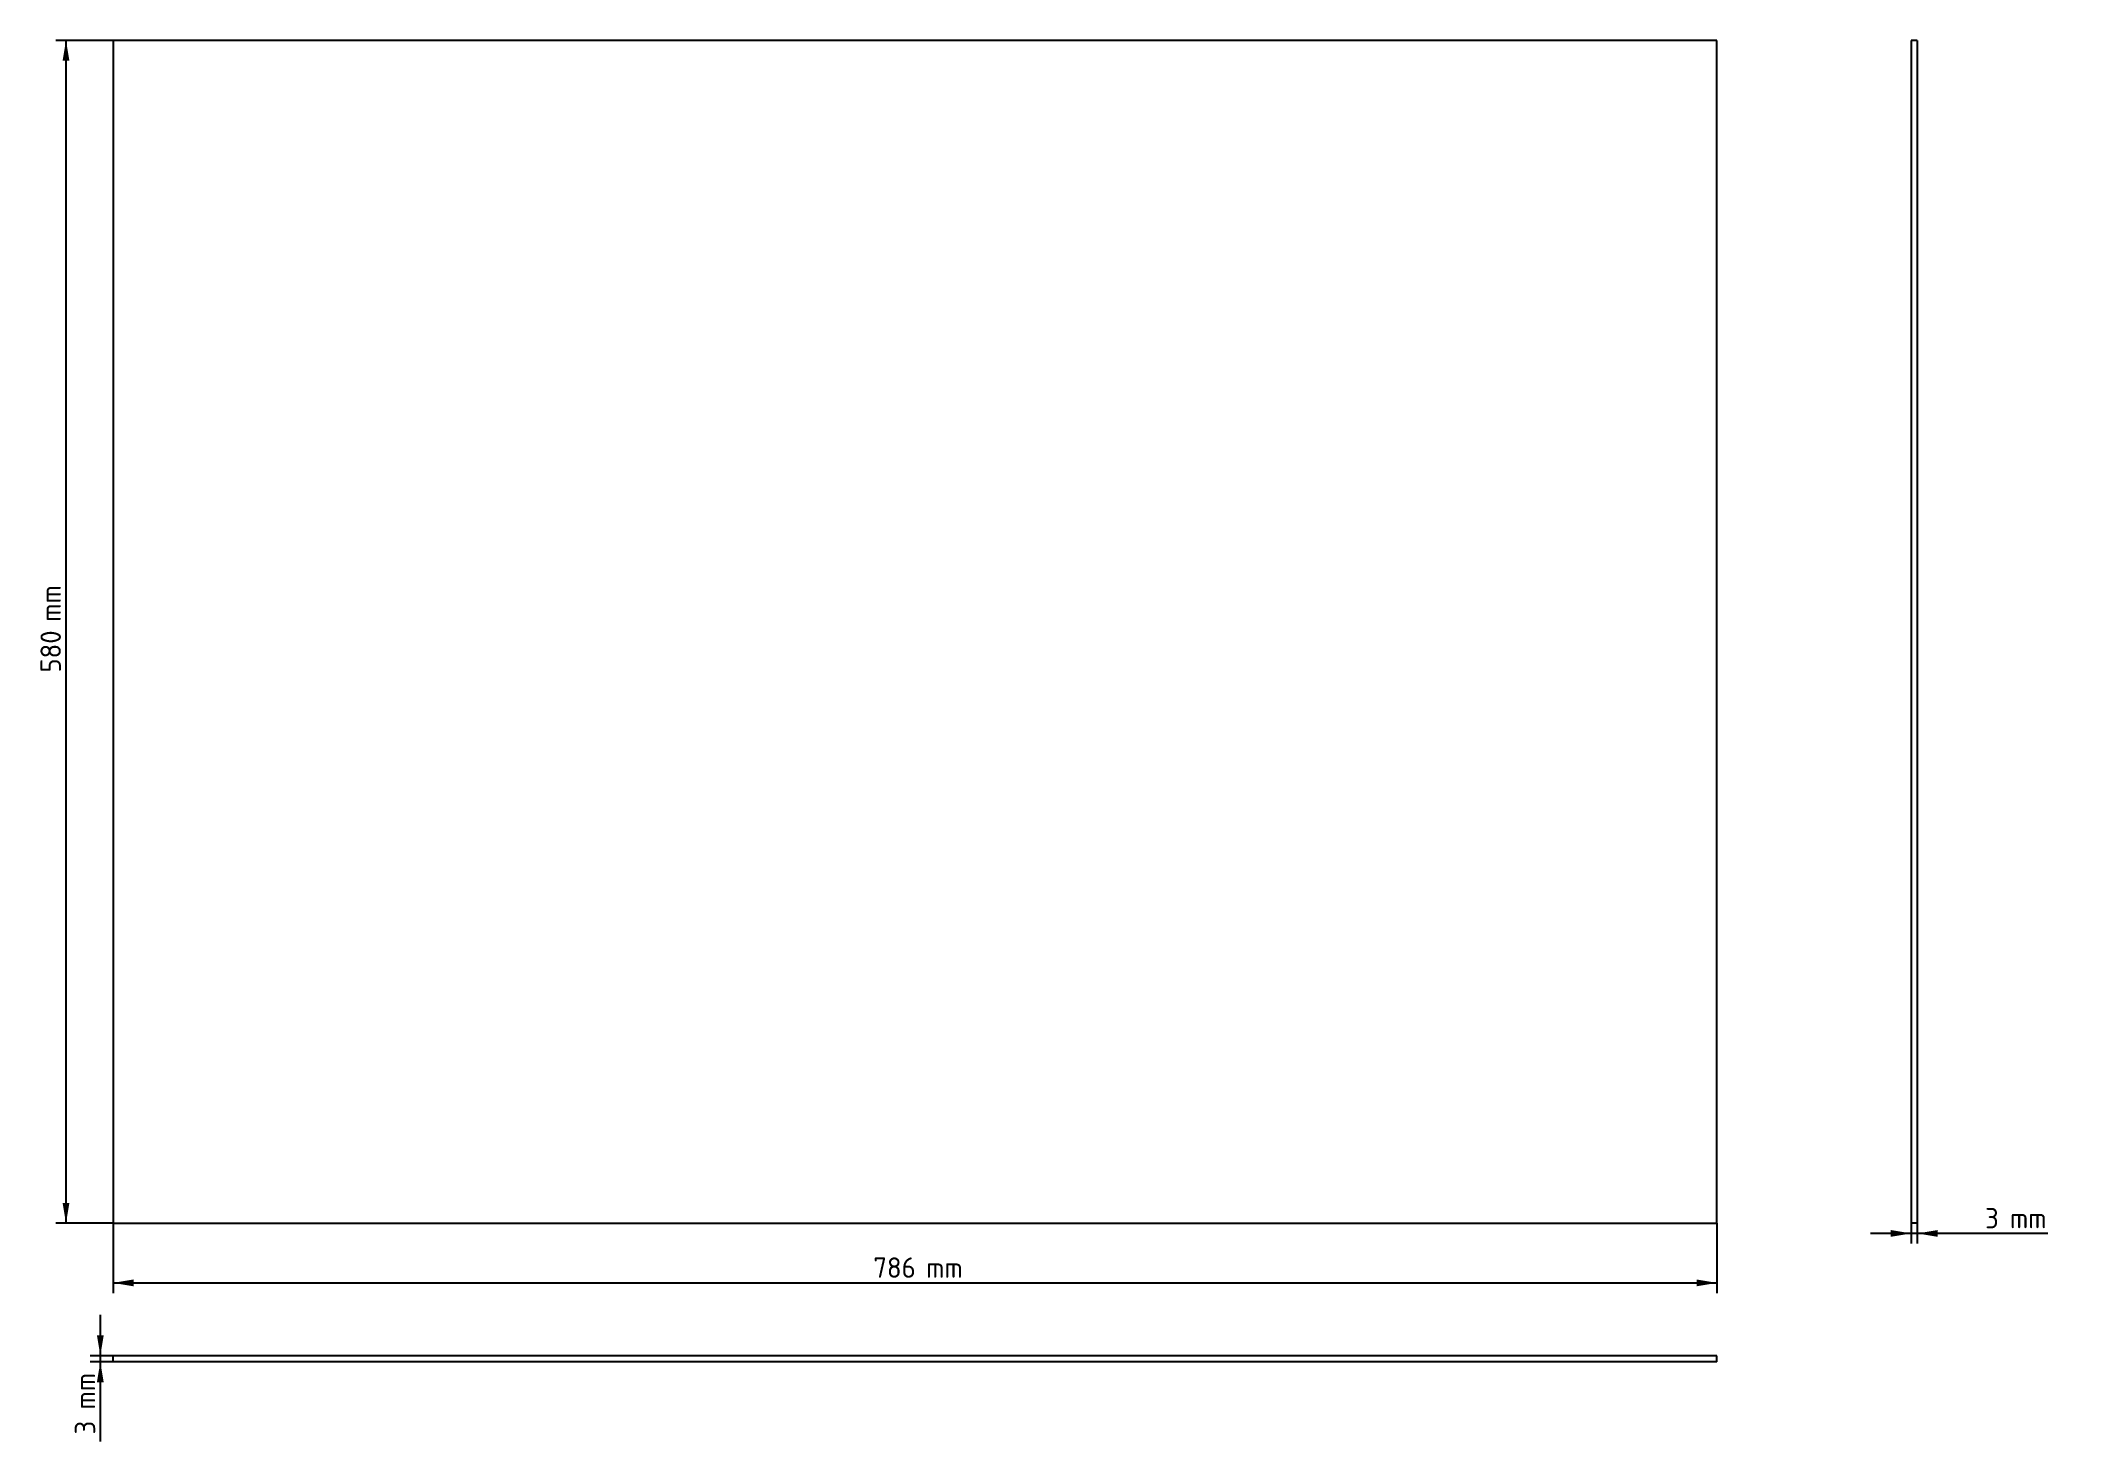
# Model space of a CAD drawing. Header units: millimetres. Extents: x 60 to 1050, y 75 to 762.
import ezdxf
from ezdxf.enums import TextEntityAlignment as Align

# ---------------------------------------------------------------- set-up
doc = ezdxf.new("R2010")
doc.units = ezdxf.units.MM
doc.layers.add('기본값', color=7, linetype='Continuous')
doc.layers.add('아크릴_판_실험실_윗면', color=7, linetype='Continuous')
doc.styles.add('SEACAD_Solid_Edge_ISO', font='seiso.ttf')
doc.dimstyles.new('ISO_(mm)', dxfattribs={"dimtxt": 10, "dimasz": 10, "dimexe": 5, "dimexo": 0, "dimgap": 2.5, "dimtad": 1, "dimtxsty": 'SEACAD_Solid_Edge_ISO', "dimblk1": '_SE_FILLED', "dimblk2": '_SE_FILLED', "dimsah": 1, "dimcen": 5, "dimadec": 0, "dimazin": 0, "dimtfac": 0.5, "dimtmove": 0, "dimatfit": 3, "dimfxl": 1, "dimarcsym": 0})

# ---------------------------------------------------------------- blocks, each defined once
blk = doc.blocks.new('SE')
at = {"layer": '아크릴_판_실험실_윗면', "color": 7, "linetype": 'Continuous'}
for p, q in [((881.46, 761.56), (95.46, 761.56)), ((95.46, 761.56), (95.46, 181.56)), ((881.46, 181.56), (881.46, 761.56)), ((95.46, 181.56), (881.46, 181.56))]:
    blk.add_line(p, q, dxfattribs=at)
blk = doc.blocks.new('SE1')
at = {"layer": '아크릴_판_실험실_윗면', "color": 7, "linetype": 'Continuous'}
for p, q in [((881.46, 116.63), (95.46, 116.63)), ((95.46, 113.63), (95.46, 116.63)), ((881.46, 113.63), (95.46, 113.63)), ((881.46, 113.63), (881.46, 116.63))]:
    blk.add_line(p, q, dxfattribs=at)
blk = doc.blocks.new('SE2')
at = {"layer": '아크릴_판_실험실_윗면', "color": 7, "linetype": 'Continuous'}
for p, q in [((976.64, 761.56), (976.64, 181.56)), ((979.64, 761.56), (976.64, 761.56)), ((979.64, 761.56), (979.64, 181.56)), ((979.64, 181.56), (976.64, 181.56))]:
    blk.add_line(p, q, dxfattribs=at)
blk = doc.blocks.new('DMBLK97')
at = {"layer": '기본값', "linetype": 'Continuous'}
for points in [[(105.46, 150.67), (105.46, 154.01), (95.46, 152.34)], [(871.46, 150.67), (881.46, 152.34), (871.46, 154.01)]]:
    blk.add_hatch(color=7, dxfattribs=at).paths.add_polyline_path(points)
at = {"layer": '기본값', "color": 7, "linetype": 'Continuous'}
for p, q in [((95.46, 181.56), (95.46, 147.34)), ((881.46, 181.56), (881.46, 147.34)), ((95.46, 152.34), (881.46, 152.34))]:
    blk.add_line(p, q, dxfattribs=at)
at = {"layer": '기본값', "color": 7, "linetype": 'Continuous', "style": 'SEACAD_Solid_Edge_ISO'}
for s, p in [('786', (468.02, 164.84)), ('mm', (493.89, 164.84))]:
    blk.add_text(s, height=10, dxfattribs=at).set_placement(p, align=Align.TOP_LEFT)
blk = doc.blocks.new('_SE_FILLED')
at = {"color": 0}
blk.add_line((0, 0), (-1, 0), dxfattribs=at)
blk.add_solid([(0, 0), (-1, -0.1665), (-1, 0.1665), (0, 0)], dxfattribs=at)
blk = doc.blocks.new('DMBLK98')
at = {"layer": '기본값', "linetype": 'Continuous'}
for points in [[(70.7, 751.56), (74.04, 751.56), (72.37, 761.56)], [(70.7, 191.56), (72.37, 181.56), (74.04, 191.56)]]:
    blk.add_hatch(color=7, dxfattribs=at).paths.add_polyline_path(points)
at = {"layer": '기본값', "color": 7, "linetype": 'Continuous'}
for p, q in [((95.46, 761.56), (67.37, 761.56)), ((72.37, 761.56), (72.37, 181.56)), ((95.46, 181.56), (67.37, 181.56))]:
    blk.add_line(p, q, dxfattribs=at)
at = {"layer": '기본값', "color": 7, "linetype": 'Continuous', "style": 'SEACAD_Solid_Edge_ISO'}
for s, p in [('mm', (59.87, 476.54)), ('580', (59.87, 451.59))]:
    blk.add_text(s, height=10, rotation=90, dxfattribs=at).set_placement(p, align=Align.TOP_LEFT)
blk = doc.blocks.new('DMBLK99')
at = {"layer": '기본값', "linetype": 'Continuous'}
for points in [[(87.53, 126.63), (89.2, 116.63), (90.86, 126.63)], [(87.53, 103.63), (90.86, 103.63), (89.2, 113.63)]]:
    blk.add_hatch(color=7, dxfattribs=at).paths.add_polyline_path(points)
at = {"layer": '기본값', "color": 7, "linetype": 'Continuous'}
for p, q in [((89.2, 74.52), (89.2, 136.63)), ((95.46, 116.63), (84.2, 116.63)), ((95.46, 113.63), (84.2, 113.63))]:
    blk.add_line(p, q, dxfattribs=at)
at = {"layer": '기본값', "color": 7, "linetype": 'Continuous', "style": 'SEACAD_Solid_Edge_ISO'}
for s, p in [('mm', (76.7, 90.25)), ('3', (76.7, 78.02))]:
    blk.add_text(s, height=10, rotation=90, dxfattribs=at).set_placement(p, align=Align.TOP_LEFT)
blk = doc.blocks.new('DMBLK100')
at = {"layer": '기본값', "linetype": 'Continuous'}
for points in [[(966.64, 174.92), (976.64, 176.59), (966.64, 178.26)], [(989.64, 174.92), (989.64, 178.26), (979.64, 176.59)]]:
    blk.add_hatch(color=7, dxfattribs=at).paths.add_polyline_path(points)
at = {"layer": '기본값', "color": 7, "linetype": 'Continuous'}
for p, q in [((976.64, 181.56), (976.64, 171.59)), ((979.64, 181.56), (979.64, 171.59)), ((1043.59, 176.59), (956.64, 176.59))]:
    blk.add_line(p, q, dxfattribs=at)
at = {"layer": '기본값', "color": 7, "linetype": 'Continuous', "style": 'SEACAD_Solid_Edge_ISO'}
for s, p in [('3', (1012.87, 189.09)), ('mm', (1025.09, 189.09))]:
    blk.add_text(s, height=10, dxfattribs=at).set_placement(p, align=Align.TOP_LEFT)

msp = doc.modelspace()

# ---------------------------------------------------------------- block references
at = {"layer": '기본값'}
for name in ['SE', 'SE2', 'SE1']:
    msp.add_blockref(name, (0, 0), dxfattribs=at)

# ---------------------------------------------------------------- dimensions: what is measured, and where the dimension line sits
at = {"layer": '기본값', "color": 7, "linetype": 'Continuous'}
for base, p1, p2, angle, picture, middle in [((72.371, 761.564), (95.455, 761.564), (95.455, 181.564), 270, 'DMBLK98', (72.371, 471.564)), ((95.455, 152.341), (95.455, 181.564), (881.455, 181.564), 0, 'DMBLK97', (488.455, 152.341)), ((89.197, 113.63), (95.455, 113.63), (95.455, 116.63), 90, 'DMBLK99', (89.197, 108.751))]:
    dim = msp.add_linear_dim(base=base, p1=p1, p2=p2, angle=angle, text='\\A1;<> mm', dimstyle='ISO_(mm)', dxfattribs=at)
    dim.commit()
    dim.dimension.update_dxf_attribs({"geometry": picture, "text_midpoint": middle, "dimtype": 161})
dim = msp.add_linear_dim(base=(976.643, 176.591), p1=(979.643, 181.564), p2=(976.643, 181.564), text='\\A1;<> mm', dimstyle='ISO_(mm)', dxfattribs=at)
dim.commit()
dim.dimension.update_dxf_attribs({"geometry": 'DMBLK100', "text_midpoint": (1009.366, 176.591), "dimtype": 160})

doc.saveas('drawing.dxf')
